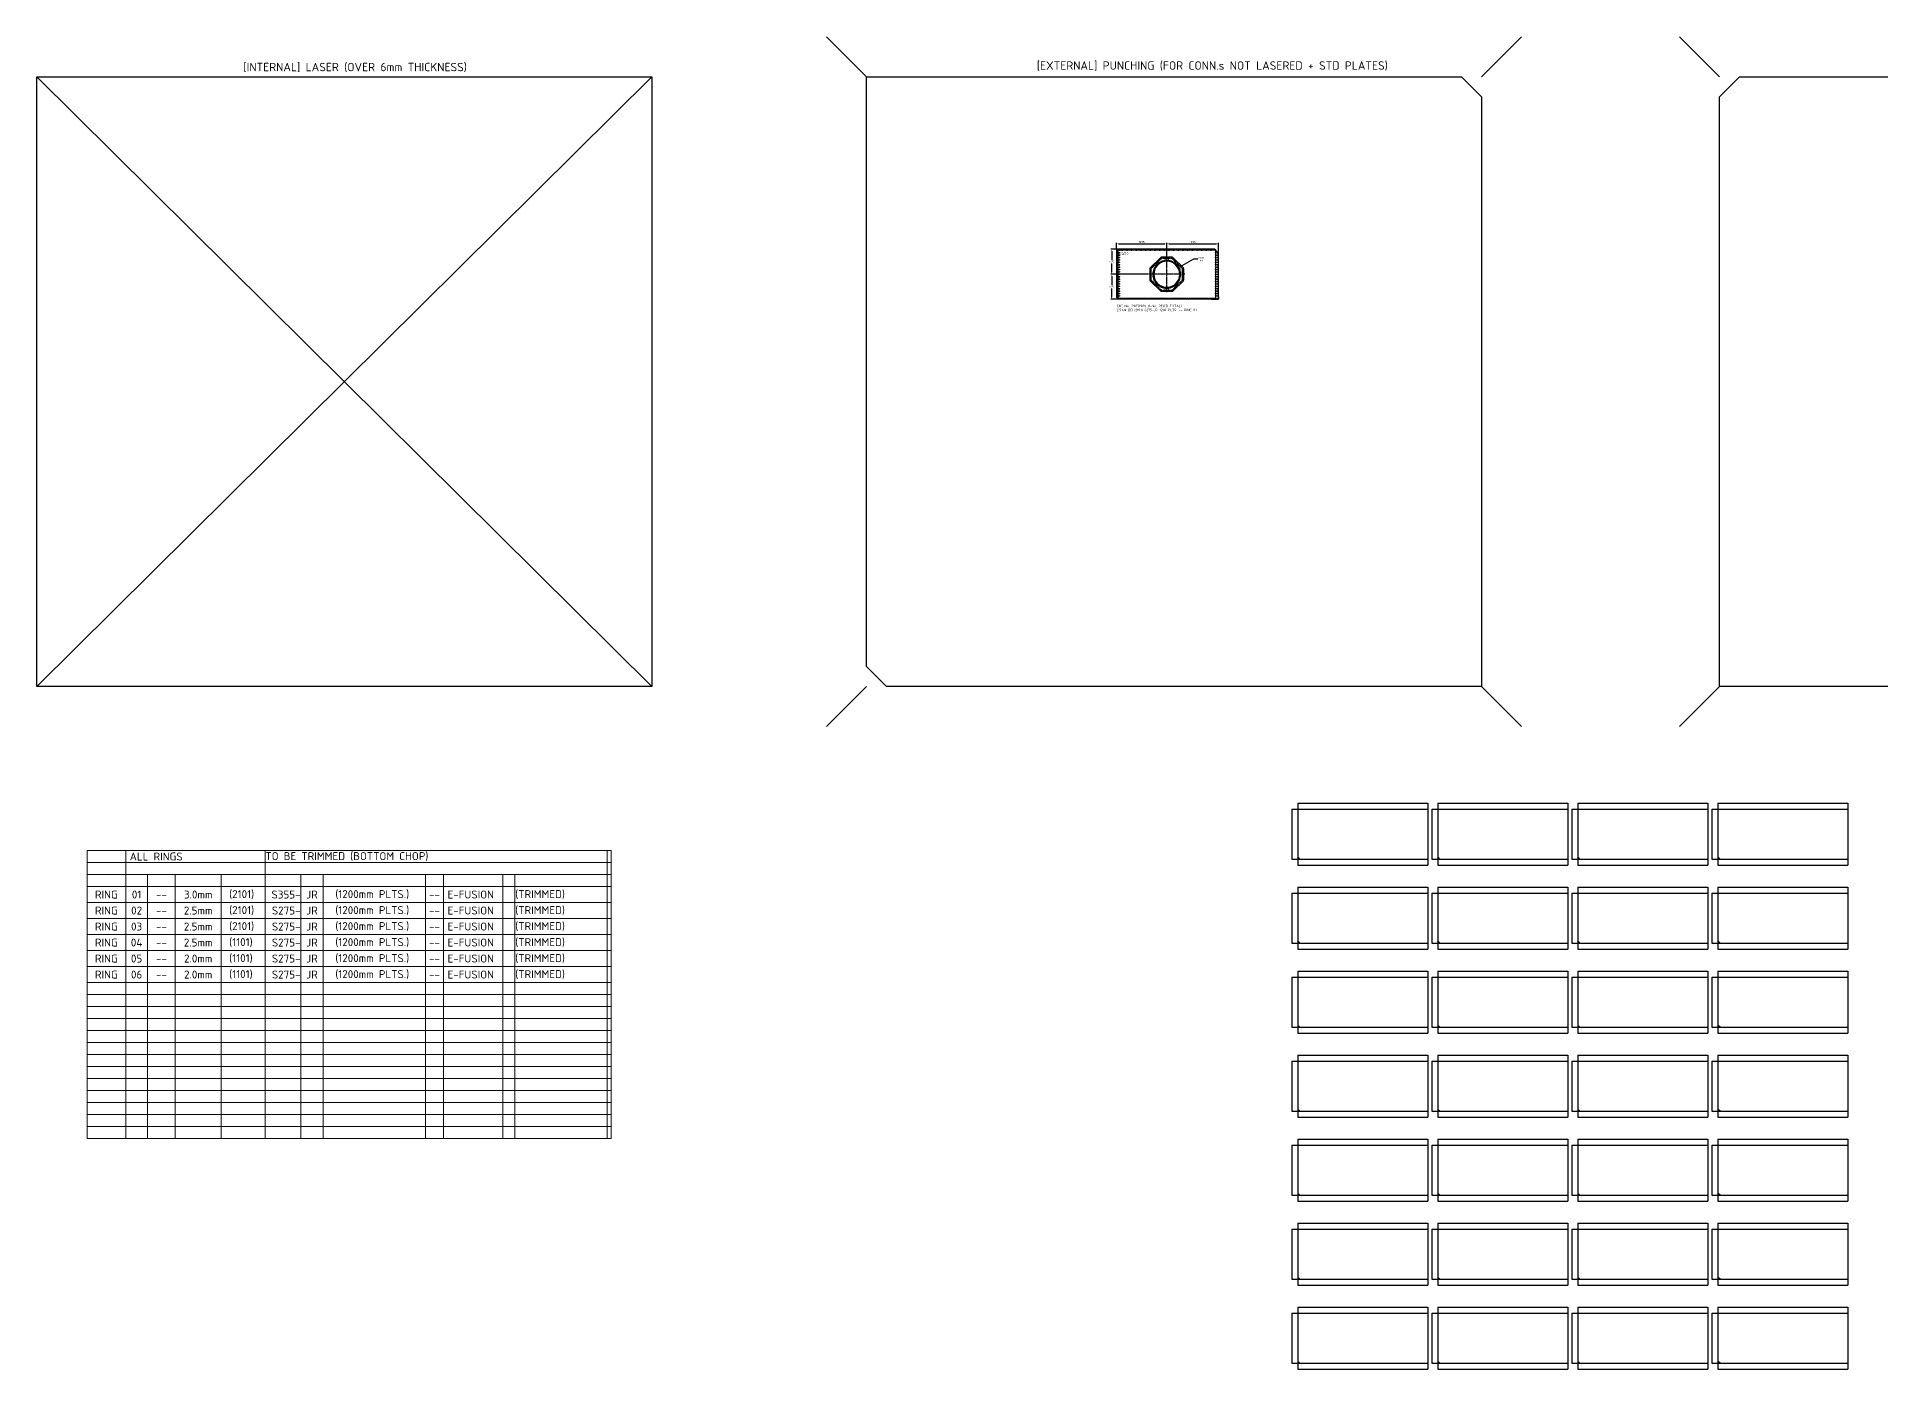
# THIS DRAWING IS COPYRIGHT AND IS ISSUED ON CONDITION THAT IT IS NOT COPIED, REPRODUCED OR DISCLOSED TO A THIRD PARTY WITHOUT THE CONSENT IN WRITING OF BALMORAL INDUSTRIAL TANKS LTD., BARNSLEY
# Model space of a CAD drawing. Header units: millimetres. Extents: x -1425 to 321190, y -45665 to 8862.
# Drawn here: x 1047 to 47126, y -45665 to -12363 of the extents above; entities that cross this region are included whole.
import ezdxf

# ---------------------------------------------------------------- set-up
doc = ezdxf.new("R2010")
doc.units = ezdxf.units.MM
doc.header["$PDMODE"] = 4
doc.linetypes.add('CENTER', pattern=[50.8, 31.75, -6.35, 6.35, -6.35])
doc.linetypes.add('CENTER2', pattern=[28.575, 19.05, -3.175, 3.175, -3.175])
doc.layers.get('Defpoints').update_dxf_attribs({"color": 9})
for name, color, linetype in [('Bolt Holes', 7, 'Continuous'), ('CENTRELINE', 1, 'CENTER'), ('X 0001 M', 7, 'Continuous'), ('X 2001 M', 1, 'CENTER2'), ('X 3001 D', 5, 'Continuous'), ('X 3001 G', 112, 'Continuous'), ('X 5001 H', 8, 'Continuous')]:
    doc.layers.add(name, color=color, linetype=linetype)
doc.styles.add('BIT STD. 2.0', font='isocpeur.ttf', dxfattribs={"height": 2})
doc.styles.add('BIT STD. 2.5', font='isocpeur.ttf', dxfattribs={"height": 2.5})
doc.styles.add('GG STD. 1.8', font='arial.ttf', dxfattribs={"height": 1.8})
doc.dimstyles.new('BIT STD. 2.0.1', dxfattribs={"dimtxt": 2, "dimasz": 2, "dimexe": 1, "dimexo": 0.625, "dimgap": 1, "dimtad": 1, "dimtih": 1, "dimtoh": 1, "dimdec": 0, "dimdsep": 46, "dimtxsty": 'BIT STD. 2.0', "dimcen": 0, "dimadec": 0, "dimazin": 0, "dimtfac": 1, "dimtdec": 0, "dimtofl": 0, "dimtmove": 0, "dimatfit": 3, "dimfxl": 1, "dimtfill": 1, "dimlwd": -1, "dimlwe": -1, "dimarcsym": 0})
doc.dimstyles.new('BIT STD. 2.5.1 [0.0]', dxfattribs={"dimtxt": 2.5, "dimasz": 2.5, "dimexe": 1, "dimexo": 0.75, "dimgap": 1, "dimtad": 1, "dimtih": 1, "dimtoh": 1, "dimdec": 1, "dimdsep": 46, "dimtxsty": 'BIT STD. 2.5', "dimcen": 0, "dimadec": 1, "dimazin": 0, "dimtfac": 1, "dimtdec": 1, "dimtofl": 0, "dimtmove": 0, "dimatfit": 3, "dimfxl": 1, "dimtfill": 1, "dimlwd": -1, "dimlwe": -1, "dimarcsym": 0})

# ---------------------------------------------------------------- blocks, each defined once
blk = doc.blocks.new('*T449')
at = {"layer": 'Defpoints', "color": 8, "linetype": 'ByBlock', "lineweight": 0, "transparency": 16777216}
for p, q in [((0, 0), (131.01, 0)), ((0, 0), (0, -72)), ((9.66, 0), (9.66, -72)), ((44.53, 0), (44.53, -72)), ((130.01, 0), (130.01, -72)), ((131.01, 0), (131.01, -72)), ((0, -3), (131.01, -3)), ((0, -6), (131.01, -6)), ((0, -9), (131.01, -9)), ((15.13, -6), (15.13, -72)), ((22.06, -6), (22.06, -72)), ((33.53, -6), (33.53, -72)), ((53.43, -6), (53.43, -72)), ((59.06, -6), (59.06, -72)), ((84.59, -6), (84.59, -72)), ((89.11, -6), (89.11, -72)), ((103.98, -6), (103.98, -72)), ((106.98, -6), (106.98, -72)), ((0, -13), (131.01, -13)), ((0, -17), (131.01, -17)), ((0, -21), (131.01, -21)), ((0, -25), (131.01, -25)), ((0, -29), (131.01, -29)), ((0, -33), (131.01, -33)), ((0, -36), (131.01, -36)), ((0, -39), (131.01, -39)), ((0, -42), (131.01, -42)), ((0, -45), (131.01, -45)), ((0, -48), (131.01, -48)), ((0, -51), (131.01, -51)), ((0, -54), (131.01, -54)), ((0, -57), (131.01, -57)), ((0, -60), (131.01, -60)), ((0, -63), (131.01, -63)), ((0, -66), (131.01, -66)), ((0, -69), (131.01, -69)), ((0, -72), (131.01, -72))]:
    blk.add_line(p, q, dxfattribs=at)
at = {"color": 0, "transparency": 16777216}
for s, insert, char_height, width, attachment_point in [('{\\fISOCPEUR|b0|i0|c0;\\c255;', (4.83, -1.5), 2, 9.5379, 5), ('{\\fISOCPEUR|b0|i0|c0;\\c5287936;', (4.83, -4.5), 2, 9.5379, 5), ('{\\fISOCPEUR|b0|i0|c0;\\c5287936;', (10.66, -4.5), 2, 32.869, 4), ('{\\fISOCPEUR|b0|i0|c0;\\c255;ALL RINGS ', (10.66, -1.5), 2, 32.869, 4), ('{\\fISOCPEUR|b0|i0|c0;\\c5287936;', (44.59, -4.5), 2, 85.3615, 4), ('{\\fISOCPEUR|b0|i0|c0;\\c255;TO BE TRIMMED (BOTTOM CHOP)', (44.59, -1.5), 2, 85.3615, 4), ('{\\fCalibri|b0|i0|c0;', (130.51, -1.5), 0.25, 0.88, 5), ('{\\fCalibri|b0|i0|c0;', (130.51, -4.5), 0.25, 0.88, 5), ('{\\fCalibri|b0|i0|c0;', (9.6, -8.94), 2, 9.5379, 9), ('{\\fCalibri|b0|i0|c0;', (9.72, -8.94), 2, 5.3517, 7), ('{\\fCalibri|b0|i0|c0;', (15.19, -8.94), 2, 6.8084, 7), ('{\\fCalibri|b0|i0|c0;', (27.79, -8.94), 2, 11.3489, 8), ('{\\fCalibri|b0|i0|c0;', (33.59, -8.94), 2, 10.88, 7), ('{\\fCalibri|b0|i0|c0;', (44.59, -8.94), 2, 8.7822, 7), ('{\\fCalibri|b0|i0|c0;', (53.49, -8.94), 2, 5.5149, 7), ('{\\fCalibri|b0|i0|c0;', (59.12, -8.94), 2, 25.4072, 7), ('{\\fCalibri|b0|i0|c0;', (84.65, -8.94), 2, 4.3966, 7), ('{\\fCalibri|b0|i0|c0;', (89.17, -8.94), 2, 14.748, 7), ('{\\fCalibri|b0|i0|c0;', (104.04, -8.94), 2, 2.88, 7), ('{\\fCalibri|b0|i0|c0;', (107.04, -8.94), 2, 22.9127, 7), ('{\\fCalibri|b0|i0|c0;\\c5287936;1', (130.51, -9.06), 0.18, 0.88, 2), ('{\\fCalibri|b0|i0|c0;', (130.51, -6.06), 0.18, 0.88, 2), ('{\\fISOCPEUR|b0|i0|c0;RING', (4.83, -11), 2, 7.6579, 5), ('{\\fISOCPEUR|b0|i0|c0;01', (12.39, -11), 2, 5.3517, 5), ('{\\fISOCPEUR|b0|i0|c0;--', (18.59, -11), 2, 6.8084, 5), ('{\\fISOCPEUR|b0|i0|c0;3.0mm', (27.79, -11), 2, 11.3489, 5), ('{\\fISOCPEUR|b0|i0|c0;(2101)', (35.53, -11), 2, 7, 4), ('{\\fISOCPEUR|b0|i0|c0;(2101)', (35.53, -15), 2, 7, 4), ('{\\fISOCPEUR|b0|i0|c0;S355-', (53.37, -11), 2, 8.7822, 6), ('{\\fISOCPEUR|b0|i0|c0;JR', (56.25, -11), 2, 5.5149, 5), ('{\\fISOCPEUR|b0|i0|c0;(1200mm PLTS.)', (62.06, -11), 2, 19.5272, 4), ('{\\fISOCPEUR|b0|i0|c0;(1200mm PLTS.)', (62.06, -15), 2, 19.5272, 4), ('{\\fISOCPEUR|b0|i0|c0;--', (86.85, -11), 2, 4.3966, 5), ('{\\fISOCPEUR|b0|i0|c0;E-FUSION', (90.11, -11), 2, 12.868, 4), ('{\\fCalibri|b0|i0|c0;\\c5287936;1', (130.51, -13.06), 0.18, 0.88, 2), ('{\\fISOCPEUR|b0|i0|c0;RING', (4.83, -15), 2, 7.6579, 5), ('{\\fISOCPEUR|b0|i0|c0;RING', (4.83, -19), 2, 7.6579, 5), ('{\\fISOCPEUR|b0|i0|c0;03', (12.39, -19), 2, 5.3517, 5), ('{\\fISOCPEUR|b0|i0|c0;02', (12.39, -15), 2, 5.3517, 5), ('{\\fISOCPEUR|b0|i0|c0;--', (18.59, -15), 2, 6.8084, 5), ('{\\fISOCPEUR|b0|i0|c0;2.5mm', (27.79, -15), 2, 11.3489, 5), ('{\\fISOCPEUR|b0|i0|c0;2.5mm', (27.79, -19), 2, 11.3489, 5), ('{\\fISOCPEUR|b0|i0|c0;(2101)', (35.53, -19), 2, 7, 4), ('{\\fISOCPEUR|b0|i0|c0;S275-', (53.37, -15), 2, 8.7822, 6), ('{\\fISOCPEUR|b0|i0|c0;S275-', (53.37, -19), 2, 8.7822, 6), ('{\\fISOCPEUR|b0|i0|c0;JR', (56.25, -15), 2, 5.5149, 5), ('{\\fISOCPEUR|b0|i0|c0;JR', (56.25, -19), 2, 5.5149, 5), ('{\\fISOCPEUR|b0|i0|c0;(1200mm PLTS.)', (62.06, -19), 2, 19.5272, 4), ('{\\fISOCPEUR|b0|i0|c0;--', (86.85, -15), 2, 4.3966, 5), ('{\\fISOCPEUR|b0|i0|c0;E-FUSION', (90.11, -15), 2, 12.868, 4), ('{\\fISOCPEUR|b0|i0|c0;E-FUSION', (90.11, -19), 2, 12.868, 4), ('{\\fCalibri|b0|i0|c0;\\c5287936;1', (130.51, -17.06), 0.18, 0.88, 2), ('{\\fISOCPEUR|b0|i0|c0;RING', (4.83, -23), 2, 7.6579, 5), ('{\\fISOCPEUR|b0|i0|c0;04', (12.39, -23), 2, 5.3517, 5), ('{\\fISOCPEUR|b0|i0|c0;--', (18.59, -19), 2, 6.8084, 5), ('{\\fISOCPEUR|b0|i0|c0;2.5mm', (27.79, -23), 2, 11.3489, 5), ('{\\fISOCPEUR|b0|i0|c0;(1101)', (35.53, -23), 2, 7, 4), ('{\\fISOCPEUR|b0|i0|c0;S275-', (53.37, -23), 2, 8.7822, 6), ('{\\fISOCPEUR|b0|i0|c0;JR', (56.25, -23), 2, 5.5149, 5), ('{\\fISOCPEUR|b0|i0|c0;(1200mm PLTS.)', (62.06, -23), 2, 19.5272, 4), ('{\\fISOCPEUR|b0|i0|c0;--', (86.85, -19), 2, 4.3966, 5), ('{\\fISOCPEUR|b0|i0|c0;E-FUSION', (90.11, -23), 2, 12.868, 4), ('{\\fCalibri|b0|i0|c0;\\c5287936;1', (130.51, -21.06), 0.18, 0.88, 2), ('{\\fISOCPEUR|b0|i0|c0;RING', (4.83, -27), 2, 7.6579, 5), ('{\\fISOCPEUR|b0|i0|c0;05', (12.39, -27), 2, 5.3517, 5), ('{\\fISOCPEUR|b0|i0|c0;--', (18.59, -23), 2, 6.8084, 5), ('{\\fISOCPEUR|b0|i0|c0;--', (18.59, -27), 2, 6.8084, 5), ('{\\fISOCPEUR|b0|i0|c0;2.0mm', (27.79, -27), 2, 11.3489, 5), ('{\\fISOCPEUR|b0|i0|c0;(1101)', (35.53, -27), 2, 7, 4), ('{\\fISOCPEUR|b0|i0|c0;S275-', (53.37, -27), 2, 8.7822, 6), ('{\\fISOCPEUR|b0|i0|c0;JR', (56.25, -27), 2, 5.5149, 5), ('{\\fISOCPEUR|b0|i0|c0;(1200mm PLTS.)', (62.06, -27), 2, 19.5272, 4), ('{\\fISOCPEUR|b0|i0|c0;--', (86.85, -23), 2, 4.3966, 5), ('{\\fISOCPEUR|b0|i0|c0;--', (86.85, -27), 2, 4.3966, 5), ('{\\fISOCPEUR|b0|i0|c0;E-FUSION', (90.11, -27), 2, 12.868, 4), ('{\\fISOCPEUR|b0|i0|c0;\\c255;(TRIMMED)', (107.04, -27), 2, 22.9127, 4), ('{\\fCalibri|b0|i0|c0;\\c5287936;1', (130.51, -25.06), 0.18, 0.88, 2), ('{\\fISOCPEUR|b0|i0|c0;RING', (4.83, -31), 2, 7.6579, 5), ('{\\fISOCPEUR|b0|i0|c0;06', (12.39, -31), 2, 5.3517, 5), ('{\\fISOCPEUR|b0|i0|c0;--', (18.59, -31), 2, 6.8084, 5), ('{\\fISOCPEUR|b0|i0|c0;2.0mm', (27.79, -31), 2, 11.3489, 5), ('{\\fISOCPEUR|b0|i0|c0;(1101)', (35.53, -31), 2, 7, 4), ('{\\fISOCPEUR|b0|i0|c0;S275-', (53.37, -31), 2, 8.7822, 6), ('{\\fISOCPEUR|b0|i0|c0;JR', (56.25, -31), 2, 5.5149, 5), ('{\\fISOCPEUR|b0|i0|c0;(1200mm PLTS.)', (62.06, -31), 2, 19.5272, 4), ('{\\fISOCPEUR|b0|i0|c0;--', (86.85, -31), 2, 4.3966, 5), ('{\\fISOCPEUR|b0|i0|c0;E-FUSION', (90.11, -31), 2, 12.868, 4), ('{\\fISOCPEUR|b0|i0|c0;\\c255;(TRIMMED)', (107.04, -31), 2, 22.9127, 4), ('{\\fCalibri|b0|i0|c0;\\c5287936;0', (130.51, -29.06), 0.18, 0.88, 2)]:
    blk.add_mtext(s, dxfattribs=dict(at, insert=insert, char_height=char_height, width=width, attachment_point=attachment_point))
at = {"transparency": 16777216, "char_height": 2, "width": 2.88, "attachment_point": 5}
for s, insert in [('{\\fISOCPEUR|b0|i0|c0;', (105.48, -11)), ('{\\fISOCPEUR|b0|i0|c0;', (105.48, -15)), ('{\\fISOCPEUR|b0|i0|c0;', (105.48, -19)), ('{\\fISOCPEUR|b0|i0|c0;', (105.48, -23)), ('{\\fISOCPEUR|b0|i0|c0;', (105.48, -27)), ('{\\fISOCPEUR|b0|i0|c0;\\c16777215;', (105.48, -31))]:
    blk.add_mtext(s, dxfattribs=dict(at, insert=insert))
at = {"color": 1, "transparency": 16777216, "char_height": 2, "width": 22.9127, "attachment_point": 4}
for insert in [(107.04, -11), (107.04, -15), (107.04, -19), (107.04, -23)]:
    blk.add_mtext('{\\fISOCPEUR|b0|i0|c0;\\c255;(TRIMMED)', dxfattribs=dict(at, insert=insert))
blk = doc.blocks.new('Ring Info Table')
blk.add_blockref('*T449', (0, 0))
blk = doc.blocks.new('*U238')
at = {"layer": 'X 5001 H'}
for p, q in [((-15375, 0), (0, -15236)), ((-15375, -15236), (0, 0))]:
    blk.add_line(p, q, dxfattribs=at)
blk = doc.blocks.new('*U55')
at = {"layer": 'X 5001 H'}
for p, q in [((-15375, 0), (-16375, 1000)), ((0, 0), (1000, 1000)), ((-15375, -15236), (-16375, -16236)), ((0, -15236), (1000, -16236))]:
    blk.add_line(p, q, dxfattribs=at)
blk = doc.blocks.new('Grid Cell')
at = {"layer": 'Defpoints'}
for p, q in [((0, 1400), (3250, 1400)), ((0, 1400), (0, -150)), ((3250, 1400), (3250, -150)), ((-150, 1250), (3250, 1250)), ((-150, 1250), (-150, 0)), ((-150, 0), (3250, 0)), ((52, 0), (0, 52)), ((0, -150), (3250, -150))]:
    blk.add_line(p, q, dxfattribs=at)
blk = doc.blocks.new('*U59')
blk.add_blockref('Grid Cell', (-1550, -625))
blk = doc.blocks.new('*U60')
at = {"color": 0, "linetype": 'ByBlock', "lineweight": -2, "transparency": 16777216}
for p in [(0, 0), (3500, 0), (7000, 0), (10500, 0), (0, -2100), (3500, -2100), (7000, -2100), (10500, -2100), (0, -4200), (3500, -4200), (7000, -4200), (10500, -4200), (0, -6300), (3500, -6300), (7000, -6300), (10500, -6300), (0, -8400), (3500, -8400), (7000, -8400), (10500, -8400), (0, -10500), (3500, -10500), (7000, -10500), (10500, -10500), (0, -12600), (3500, -12600), (7000, -12600), (10500, -12600)]:
    blk.add_blockref('*U59', p, dxfattribs=at)
blk = doc.blocks.new('*D256')
at = {"layer": 'Defpoints', "color": 0, "transparency": 16777216}
for p in [(29576, -18139), (29009, -18457)]:
    blk.add_point(p, dxfattribs=at)
at = {"layer": 'X 3001 D', "color": 0, "transparency": 16777216}
for p, q in [((29965, -17922), (29611, -18120)), ((30211, -17922), (29965, -17922))]:
    blk.add_line(p, q, dxfattribs=at)
blk.add_solid([(29608, -18114), (29615, -18125), (29576, -18139)], dxfattribs=at)
at = {"layer": 'X 3001 D', "color": 0, "transparency": 16777216, "insert": (30155, -17922), "char_height": 40, "attachment_point": 5, "style": 'BIT STD. 2.0', "bg_fill": 3, "box_fill_scale": 1.1, "bg_fill_color": 256, "bg_fill_true_color": 13158600, "bg_fill_transparency": 0}
blk.add_mtext('∅650\\P{\\C7;M1}', dxfattribs=at)
blk = doc.blocks.new('*U73')
at = {"layer": 'CENTRELINE', "color": 0, "linetype": 'CENTER2', "transparency": 16777216}
for p, q in [((-12, 0), (-1.4, 0)), ((0, 1.4), (0, 12)), ((1.4, 0), (12, 0)), ((0, -12), (0, -1.4))]:
    blk.add_line(p, q, dxfattribs=at)
at = {"layer": 'CENTRELINE', "color": 0, "linetype": 'Continuous', "transparency": 16777216}
for p, q in [((-0.7, 0), (0.7, 0)), ((0, -0.7), (0, 0.7))]:
    blk.add_line(p, q, dxfattribs=at)
blk = doc.blocks.new('14mm DIA HOLE')
blk.add_circle((0, 0), 7)
at = {"layer": 'CENTRELINE', "linetype": 'CENTER2'}
blk.add_blockref('*U73', (0, 0), dxfattribs=at)
blk = doc.blocks.new('*U222')
blk.add_blockref('14mm DIA HOLE', (0, 0))
blk = doc.blocks.new('*U223')
at = {"layer": 'Bolt Holes', "color": 0, "linetype": 'ByBlock', "lineweight": -2, "transparency": 16777216}
for p in [(0, 0), (116.67, 0), (233.34, 0), (350.01, 0), (466.68, 0), (583.35, 0), (700.02, 0), (816.69, 0), (933.36, 0), (1050.03, 0), (1166.7, 0), (1283.37, 0), (1400.04, 0), (1516.71, 0), (1633.38, 0), (1750.05, 0), (1866.72, 0), (1983.39, 0), (2100.06, 0), (0, -1200), (116.67, -1200), (233.34, -1200), (350.01, -1200), (466.68, -1200), (583.35, -1200), (700.02, -1200), (816.69, -1200), (933.36, -1200), (1050.03, -1200), (1166.7, -1200), (1283.37, -1200), (1400.04, -1200), (1516.71, -1200), (1633.38, -1200), (1750.05, -1200), (1866.72, -1200), (1983.39, -1200), (2100.06, -1200)]:
    blk.add_blockref('*U222', p, dxfattribs=at)
blk = doc.blocks.new('*U78')
blk.add_blockref('14mm DIA HOLE', (0, 0))
blk = doc.blocks.new('*U79')
at = {"color": 0, "linetype": 'ByBlock', "lineweight": -2, "transparency": 16777216}
for p in [(0, 0), (0, -60), (0, -120), (0, -180), (0, -240), (0, -300), (0, -360), (0, -420), (0, -480), (0, -540), (0, -600), (0, -660), (0, -720), (0, -780), (0, -840), (0, -900), (0, -960), (0, -1020), (0, -1080)]:
    blk.add_blockref('*U78', p, dxfattribs=at)
blk = doc.blocks.new('Vertical Seam - D (1200)')
blk.add_blockref('*U79', (0, -60))
blk = doc.blocks.new('*U253')
blk.add_blockref('Vertical Seam - D (1200)', (0, 0))
blk = doc.blocks.new('*U254')
blk.add_blockref('Vertical Seam - D (1200)', (40, 0))
blk = doc.blocks.new('*U161')
blk.add_blockref('Vertical Seam - D (1200)', (0, 0))
blk = doc.blocks.new('*U284')
blk.add_blockref('Vertical Seam - D (1200)', (40, 0))
blk = doc.blocks.new('*U138')
at = {"layer": 'X 2001 M', "color": 0, "transparency": 16777216}
for p, q in [((-4.12, 0), (-0.8, 0)), ((0, 0.8), (0, 4.12)), ((0.8, 0), (4.12, 0)), ((0, -4.12), (0, -0.8))]:
    blk.add_line(p, q, dxfattribs=at)
at = {"layer": 'X 2001 M', "color": 0, "linetype": 'Continuous', "transparency": 16777216}
for p, q in [((-0.4, 0), (0.4, 0)), ((0, -0.4), (0, 0.4))]:
    blk.add_line(p, q, dxfattribs=at)
blk = doc.blocks.new('*U135')
for p, q in [((0, 72), (0, 132)), ((0, 58), (0, 0))]:
    blk.add_line(p, q)
blk.add_arc((0, 65), 7, 90, 270)
at = {"layer": 'X 2001 M'}
blk.add_blockref('*U138', (0, 65), dxfattribs=at)
blk = doc.blocks.new('*U153')
for p, q in [((0, 692), (0, 1188)), ((0, 558), (0, 692)), ((0, 132), (0, 558))]:
    blk.add_line(p, q)
blk = doc.blocks.new('*U140')
for p, q in [((-620, 0), (-2494, 0)), ((-180, 0), (-620, 0)), ((-180, 0), (-166, 0)), ((-166, 0), (0, 0))]:
    blk.add_line(p, q)
blk = doc.blocks.new('1200 DD (2101)')
for p, q in [((2424, 25), (-30, 25)), ((-30, 25), (-30, -1169))]:
    blk.add_line(p, q)
for points in [[(2424, 25), (2444, 4, 0.866025), (2454, -6), (2486, -37), (2520, -37)], [(26, -1225), (6, -1204, 0.866025), (-4, -1194), (-30, -1169)]]:
    blk.add_lwpolyline(points, format="xyb")
at = {"layer": 'Defpoints', "color": 1, "linetype": 'CENTER'}
blk.add_lwpolyline([(0, -1200), (2450, -1200), (2450, 0), (0, 0)], close=True, dxfattribs=at)
for name, p in [('14mm DIA HOLE', (0, 0)), ('14mm DIA HOLE', (50, 0)), ('14mm DIA HOLE', (117, 0)), ('*U153', (2520, -1225)), ('*U140', (2520, -1225)), ('14mm DIA HOLE', (50, -1200)), ('14mm DIA HOLE', (117, -1200)), ('14mm DIA HOLE', (2450, -1200)), ('14mm DIA HOLE', (2500, -1200)), ('*U135', (2520, -1225))]:
    blk.add_blockref(name, p)
at = {"layer": 'Bolt Holes'}
for name, p in [('*U223', (233, 0)), ('*U253', (0, 0)), ('*U254', (0, 0)), ('*U161', (2450, 0)), ('*U284', (2450, 0))]:
    blk.add_blockref(name, p, dxfattribs=at)
at = {"layer": 'Defpoints', "extrusion": (0, 0, -1), "insert": (253, -89), "char_height": 32.4, "width": 6762.89, "attachment_point": 1, "text_direction": (-1, 0, 0), "style": 'GG STD. 1.8'}
blk.add_mtext('INTERNAL', dxfattribs=at)
at = {"layer": 'Defpoints', "insert": (38, -42), "char_height": 32.4, "width": 6762.89, "attachment_point": 1, "style": 'GG STD. 1.8'}
blk.add_mtext('EXTERNAL', dxfattribs=at)
blk = doc.blocks.new('A$C75773D2C')
at = {"layer": 'X 0001 M'}
blk.add_circle((0, 0), 7, dxfattribs=at)
at = {"layer": 'X 2001 M'}
blk.add_line((0, 14), (0, -14), dxfattribs=at)
blk = doc.blocks.new('A$C40320D08')
blk.add_circle((0, 0), 325)
at = {"layer": 'Defpoints'}
blk.add_lwpolyline([(-416, 159), (-159, 416, -0.198912), (-138, 425), (138, 425, -0.198912), (159, 416), (416, 159, -0.198912), (425, 138), (425, -138, -0.198912), (416, -159), (159, -416, -0.198912), (138, -425), (-138, -425, -0.198912), (-159, -416), (-416, -159, -0.198912), (-425, -138), (-425, 138, -0.198912)], format="xyb", close=True, dxfattribs=at)
at = {"layer": 'X 0001 M'}
for centre in [(-395, 138), (-395, 46), (-331, 202), (-266, 266), (-202, 331), (-138, 395), (-46, 395), (46, 395), (138, 395), (202, 331), (266, 266), (331, 202), (395, 138), (395, 46), (-395, -46), (-395, -138), (-331, -202), (-266, -266), (-202, -331), (-138, -395), (-46, -395), (46, -395), (138, -395), (202, -331), (266, -266), (331, -202), (395, -46), (395, -138)]:
    blk.add_circle(centre, 7, dxfattribs=at)
at = {"layer": 'X 2001 M'}
for p, q in [((-450, 0), (450, 0)), ((0, -450), (0, 450))]:
    blk.add_line(p, q, dxfattribs=at)
blk.add_lwpolyline([(-395, 138), (-138, 395), (138, 395), (395, 138), (395, -138), (138, -395), (-138, -395), (-395, -138)], close=True, dxfattribs=at)
blk.add_circle((0, 0), 345, dxfattribs=at)
at = {"layer": 'X 0001 M'}
for p, rotation in [((-342, 45), 82.49999999999898), ((-319, 132), 67.49999999999896), ((-274, 210), 52.49999999999896), ((-210, 274), 37.49999999999898), ((-132, 319), 22.49999999999897), ((-45, 342), 7.499999999998977), ((45, 342), 352.499999999999), ((132, 319), 337.4999999999989), ((210, 274), 322.499999999999), ((274, 210), 307.4999999999989), ((319, 132), 292.499999999999), ((342, 45), 277.4999999999989), ((-342, -45), 97.49999999999895), ((-319, -132), 112.4999999999989), ((-274, -210), 127.4999999999989), ((-210, -274), 142.4999999999989), ((-132, -319), 157.499999999999), ((-45, -342), 172.4999999999989), ((45, -342), 187.4999999999988), ((132, -319), 202.4999999999989), ((210, -274), 217.4999999999989), ((274, -210), 232.499999999999), ((319, -132), 247.4999999999989), ((342, -45), 262.4999999999989)]:
    blk.add_blockref('A$C75773D2C', p, dxfattribs=dict(at, rotation=rotation))
blk = doc.blocks.new('P9071900')
at = {"xscale": -1}
blk.add_blockref('1200 DD (2101)', (-30, -25), dxfattribs=at)
at = {"rotation": 359.993775271945}
blk.add_blockref('A$C40320D08', (-1255, -625), dxfattribs=at)
blk = doc.blocks.new('*D257')
at = {"layer": 'Defpoints', "color": 0, "transparency": 16777216}
for p in [(28038, -17673), (29293, -17535), (29293, -17848)]:
    blk.add_point(p, dxfattribs=at)
at = {"layer": 'X 3001 G', "color": 0, "transparency": 16777216}
for p, q in [((28038, -17658), (28038, -17515)), ((28088, -17535), (29243, -17535)), ((29293, -17833), (29293, -17515))]:
    blk.add_line(p, q, dxfattribs=at)
for points in [[(28088, -17527), (28088, -17543), (28038, -17535)], [(29243, -17527), (29243, -17543), (29293, -17535)]]:
    blk.add_solid(points, dxfattribs=at)
at = {"layer": 'X 3001 G', "color": 0, "transparency": 16777216, "insert": (28665, -17490), "char_height": 50, "attachment_point": 5, "style": 'BIT STD. 2.5', "bg_fill": 3, "box_fill_scale": 1.1, "bg_fill_color": 256, "bg_fill_true_color": 13158600, "bg_fill_transparency": 0}
blk.add_mtext('1255', dxfattribs=at)
blk = doc.blocks.new('*D258')
at = {"layer": 'Defpoints', "color": 0, "transparency": 16777216}
for p in [(29293, -17848), (30588, -17535), (30588, -17735)]:
    blk.add_point(p, dxfattribs=at)
at = {"layer": 'X 3001 G', "color": 0, "transparency": 16777216}
for p, q in [((29293, -17833), (29293, -17515)), ((29343, -17535), (30538, -17535)), ((30588, -17720), (30588, -17515))]:
    blk.add_line(p, q, dxfattribs=at)
for points in [[(29343, -17527), (29343, -17543), (29293, -17535)], [(30538, -17527), (30538, -17543), (30588, -17535)]]:
    blk.add_solid(points, dxfattribs=at)
at = {"layer": 'X 3001 G', "color": 0, "transparency": 16777216, "insert": (29940, -17490), "char_height": 50, "attachment_point": 5, "style": 'BIT STD. 2.5', "bg_fill": 3, "box_fill_scale": 1.1, "bg_fill_color": 256, "bg_fill_true_color": 13158600, "bg_fill_transparency": 0}
blk.add_mtext('1295', dxfattribs=at)
blk = doc.blocks.new('*D259')
at = {"layer": 'Defpoints', "color": 0, "transparency": 16777216}
for p in [(28038, -17673), (27917, -18298), (28843, -18298)]:
    blk.add_point(p, dxfattribs=at)
at = {"layer": 'X 3001 G', "color": 0, "transparency": 16777216}
for p, q in [((28023, -17673), (27897, -17673)), ((27917, -17723), (27917, -17941)), ((28828, -18298), (27897, -18298)), ((27917, -18248), (27917, -18031))]:
    blk.add_line(p, q, dxfattribs=at)
for points in [[(27908, -17723), (27925, -17723), (27917, -17673)], [(27908, -18248), (27925, -18248), (27917, -18298)]]:
    blk.add_solid(points, dxfattribs=at)
at = {"layer": 'X 3001 G', "color": 0, "transparency": 16777216, "insert": (27917, -17986), "char_height": 50, "attachment_point": 5, "style": 'BIT STD. 2.5', "bg_fill": 3, "box_fill_scale": 1.1, "bg_fill_color": 256, "bg_fill_true_color": 13158600, "bg_fill_transparency": 0}
blk.add_mtext('625', dxfattribs=at)
blk = doc.blocks.new('*D260')
at = {"layer": 'Defpoints', "color": 0, "transparency": 16777216}
for p in [(28843, -18298), (27917, -18923), (28094, -18923)]:
    blk.add_point(p, dxfattribs=at)
at = {"layer": 'X 3001 G', "color": 0, "transparency": 16777216}
for p, q in [((28828, -18298), (27897, -18298)), ((27917, -18348), (27917, -18566)), ((27917, -18873), (27917, -18656)), ((28079, -18923), (27897, -18923))]:
    blk.add_line(p, q, dxfattribs=at)
for points in [[(27908, -18348), (27925, -18348), (27917, -18298)], [(27908, -18873), (27925, -18873), (27917, -18923)]]:
    blk.add_solid(points, dxfattribs=at)
at = {"layer": 'X 3001 G', "color": 0, "transparency": 16777216, "insert": (27917, -18611), "char_height": 50, "attachment_point": 5, "style": 'BIT STD. 2.5', "bg_fill": 3, "box_fill_scale": 1.1, "bg_fill_color": 256, "bg_fill_true_color": 13158600, "bg_fill_transparency": 0}
blk.add_mtext('625', dxfattribs=at)

msp = doc.modelspace()

# ---------------------------------------------------------------- linework, layer by layer
at = {"layer": 'Defpoints', "color": 150}
msp.add_lwpolyline([(1047.0181, -13362.7226), (16421.7909, -13362.7226), (16421.7909, -28598.2771), (1047.0181, -28598.2771)], close=True, dxfattribs=at)
at = {"layer": 'Defpoints', "color": 112}
msp.add_lwpolyline([(21783.3253, -13362.7226), (36658.0981, -13362.7226), (37158.0981, -13862.7226), (37158.0981, -28598.2771), (22283.3253, -28598.2771), (21783.3253, -28098.2771)], close=True, dxfattribs=at)
at = {"layer": 'Defpoints', "color": 5}
msp.add_lwpolyline([(43608.4318, -13362.7226), (58483.2046, -13362.7226), (58483.2046, -28098.2771), (57983.2046, -28598.2771), (43108.4318, -28598.2771), (43108.4318, -13862.7226)], close=True, dxfattribs=at)

# ---------------------------------------------------------------- block references
msp.add_blockref('*U60', (34121.3632, -32290.1615))
at = {"xscale": 100, "yscale": 100, "zscale": 100}
msp.add_blockref('Ring Info Table', (2301.312, -32701.5388), dxfattribs=at)
at = {"layer": 'Defpoints'}
for name, p in [('*U55', (37158.0981, -13362.7226)), ('*U55', (58483.2046, -13362.7226)), ('*U238', (16421.7909, -13362.7226))]:
    msp.add_blockref(name, p, dxfattribs=at)

# ---------------------------------------------------------------- texts
at = {"layer": 'Defpoints', "color": 150, "insert": (6054.3922, -13012.2794), "char_height": 210, "attachment_point": 1, "style": 'BIT STD. 2.0'}
msp.add_mtext_dynamic_manual_height_columns('\\pi154.95317;[INTERNAL] LASER (OVER 6mm THICKNESS)', width=5706.906338, gutter_width=350, heights=[488.7315], dxfattribs=at)
at = {"layer": 'Defpoints', "color": 112, "insert": (25824.1385, -12973.9741), "char_height": 210, "attachment_point": 1, "style": 'BIT STD. 2.0'}
msp.add_mtext_dynamic_manual_height_columns('\\pi219.49825;[EXTERNAL] PUNCHING (FOR CONN.s NOT LASERED + STD PLATES)', width=8901.996508, gutter_width=350, heights=[219.3546], dxfattribs=at)

# ---------------------------------------------------------------- next in the draw order: dimensions: what is measured, and where the dimension line sits
at = {"layer": 'X 3001 D'}
dim = msp.add_diameter_dim_2p(p1=(29009.2793, -18456.8383), p2=(29576.3952, -18139.2228), text='<>\\X{\\C7;M1}', dimstyle='BIT STD. 2.0.1', dxfattribs=at)
dim.commit()
dim.dimension.update_dxf_attribs({"geometry": '*D256', "text_midpoint": (30155.0942, -17921.5305), "dimtype": 163})

# ---------------------------------------------------------------- next in the draw order: block references
at = {"xscale": -1}
msp.add_blockref('P9071900', (28037.8372, -17673.0305), dxfattribs=at)

# ---------------------------------------------------------------- next in the draw order: dimensions: what is measured, and where the dimension line sits
at = {"layer": 'X 3001 G'}
dim = msp.add_linear_dim(base=(29292.7883, -17535.0125), p1=(28037.8372, -17673.0305), p2=(29292.7883, -17848.0305), dimstyle='BIT STD. 2.5.1 [0.0]', dxfattribs=at)
dim.commit()
dim.dimension.update_dxf_attribs({"geometry": '*D257', "text_midpoint": (28665.3128, -17490.0125)})

# ---------------------------------------------------------------- next in the draw order: dimensions: what is measured, and where the dimension line sits
dim = msp.add_linear_dim(base=(30587.8372, -17535.0125), p1=(29292.7883, -17848.0305), p2=(30587.8372, -17735.0305), dimstyle='BIT STD. 2.5.1 [0.0]', dxfattribs=at)
dim.commit()
dim.dimension.update_dxf_attribs({"geometry": '*D258', "text_midpoint": (29940.3128, -17490.0125)})
dim = msp.add_linear_dim(base=(27916.6167, -18298.0794), p1=(28037.8372, -17673.0305), p2=(28842.8372, -18298.0794), angle=90, dimstyle='BIT STD. 2.5.1 [0.0]', dxfattribs=at)
dim.commit()
dim.dimension.update_dxf_attribs({"geometry": '*D259', "text_midpoint": (27916.6167, -17985.555)})

# ---------------------------------------------------------------- next in the draw order: dimensions: what is measured, and where the dimension line sits
dim = msp.add_linear_dim(base=(27916.6167, -18923.0305), p1=(28842.8372, -18298.0794), p2=(28094.2514, -18923.0305), angle=90, dimstyle='BIT STD. 2.5.1 [0.0]', dxfattribs=at)
dim.commit()
dim.dimension.update_dxf_attribs({"geometry": '*D260', "text_midpoint": (27916.6167, -18610.555)})

# ---------------------------------------------------------------- next in the draw order: texts
at = {"insert": (28041.9565, -19059.5616), "char_height": 60, "attachment_point": 1, "style": 'BIT STD. 2.0'}
msp.add_mtext_dynamic_manual_height_columns("CNC No. P9071900 (1-No. REQ'D TOTAL)\\P2.5mm DD (2101) S275-JR_1200 PLTS. -- RING 01", width=2428.286881, gutter_width=300, heights=[251.0997], dxfattribs=at)

doc.saveas('drawing.dxf')
